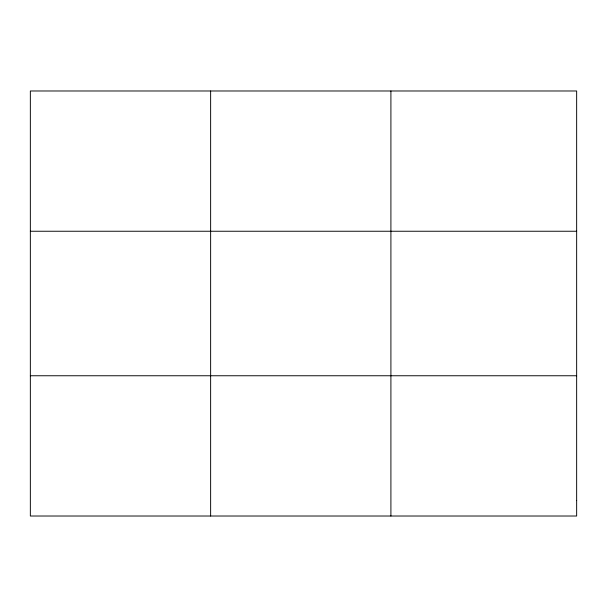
<?xml version="1.0" encoding="UTF-8"?>
<svg xmlns="http://www.w3.org/2000/svg" width="607" height="607" viewBox="0 0 607 607"><rect width="100%" height="100%" fill="white"/><g stroke="black" fill="none" stroke-linecap="round" stroke-linejoin="round"><path stroke-width="0.91" d="M210.629 516.018L210.629 90.982M390.908 516.018L390.908 90.982M30.35 231.244L576.65 231.244M30.35 375.756L576.65 375.756M576.65 500.434L576.65 516.018L30.35 516.018L30.35 90.982L576.65 90.982L576.65 500.434"/></g></svg>
